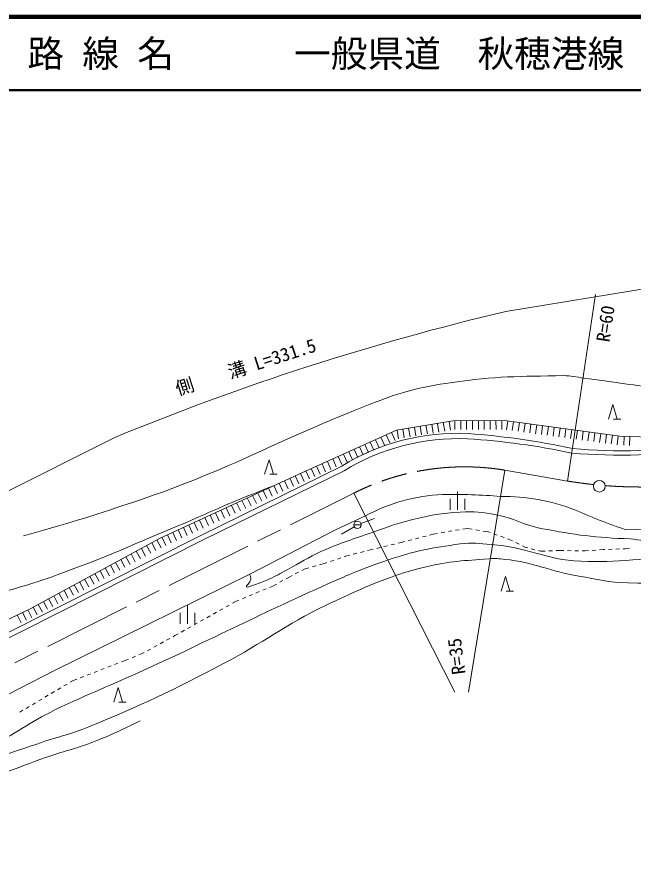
# Model space of a CAD drawing. Units: millimetres, scale not verified. Extents: x 40000 to 680000, y 20000 to 380000.
# Drawn here: x 178966 to 262940, y 264568 to 380000 of the extents above; entities that cross this region are included whole.
import ezdxf
from ezdxf.enums import TextEntityAlignment as Align

# ---------------------------------------------------------------- set-up
doc = ezdxf.new("R2010")
doc.units = ezdxf.units.MM
doc.header["$LTSCALE"] = 1000
doc.linetypes.add('CHAIN', pattern=[18.5, 12, -1.5, 3.5, -1.5])
for name, color, linetype, lineweight in [('M-BGD', 7, 'Continuous', 13), ('M-BMK', 2, 'CHAIN', 13), ('M-BMK-SRVR', 3, 'Continuous', 13), ('M-STR-HTXT', 7, 'Continuous', 13), ('M-TTL', 2, 'Continuous', 140), ('M-TTL-LINE', 7, 'Continuous', 50)]:
    doc.layers.add(name, color=color, linetype=linetype, lineweight=lineweight)
doc.layers.add('M-TTL-TXT', color=7, linetype='Continuous')
doc.styles.add('ＭＳ ゴシック', font='')
doc.styles.get('ＭＳ ゴシック').set_extended_font_data('MS Gothic')

msp = doc.modelspace()

# ---------------------------------------------------------------- linework, layer by layer
at = {"layer": 'M-BGD'}
for p, q in [((259590, 325142), (260190, 327142)), ((260190, 327142), (260790, 325142)), ((235499, 324422), (235699, 323238)), ((236288, 324555), (236488, 323372)), ((237077, 324688), (237277, 323505)), ((237866, 324821), (238066, 323638)), ((238658, 324912), (238661, 323712)), ((239458, 324914), (239461, 323714)), ((240258, 324916), (240261, 323716)), ((241058, 324918), (241061, 323718)), ((241858, 324920), (241861, 323720)), ((242658, 324922), (242661, 323722)), ((243458, 324924), (243461, 323724)), ((244258, 324926), (244261, 323726)), ((245058, 324928), (245061, 323728)), ((245855, 324872), (245693, 323683)), ((246647, 324764), (246485, 323575)), ((247440, 324656), (247278, 323467)), ((248233, 324548), (248071, 323359)), ((249025, 324440), (248863, 323251)), ((260290, 325142), (261290, 325142)), ((230033, 323308), (230525, 322213)), ((230767, 323622), (230966, 322439)), ((231555, 323755), (231755, 322572)), ((232344, 323889), (232544, 322705)), ((233133, 324022), (233333, 322839)), ((233922, 324155), (234122, 322972)), ((234711, 324288), (234911, 323105)), ((249818, 324332), (249656, 323143)), ((250611, 324224), (250449, 323035)), ((251403, 324116), (251241, 322927)), ((252196, 324008), (252034, 322819)), ((252989, 323900), (252827, 322711)), ((253781, 323792), (253619, 322603)), ((254574, 323684), (254412, 322495)), ((255367, 323576), (255205, 322387)), ((256159, 323469), (255998, 322280)), ((256952, 323361), (256790, 322172)), ((257745, 323253), (257583, 322064)), ((227844, 322324), (228335, 321229)), ((228573, 322652), (229065, 321557)), ((229303, 322980), (229795, 321885)), ((258537, 323145), (258376, 321956)), ((259330, 323037), (259168, 321848)), ((260123, 322929), (259961, 321740)), ((260916, 322821), (260754, 321632)), ((261713, 322770), (261673, 321570)), ((262513, 322743), (262473, 321544)), ((224925, 321013), (225416, 319918)), ((225654, 321340), (226146, 320246)), ((226384, 321668), (226876, 320574)), ((227114, 321996), (227606, 320901)), ((222735, 320029), (223227, 318934)), ((223465, 320357), (223957, 319262)), ((224195, 320685), (224687, 319590)), ((212725, 317601), (213325, 319601)), ((213325, 319601), (213925, 317601)), ((219816, 318718), (220308, 317623)), ((220546, 319045), (221038, 317951)), ((221276, 319373), (221768, 318279)), ((222006, 319701), (222497, 318607)), ((213425, 317601), (214425, 317601)), ((217627, 317734), (218119, 316639)), ((218357, 318062), (218849, 316967)), ((219087, 318390), (219579, 317295)), ((214722, 316393), (215226, 315304)), ((215448, 316729), (215952, 315640)), ((216174, 317065), (216678, 315976)), ((216900, 317401), (217404, 316312)), ((212544, 315385), (213047, 314296)), ((213270, 315721), (213773, 314632)), ((213996, 316057), (214500, 314968)), ((239024, 315262), (239024, 312762)), ((209639, 314042), (210143, 312953)), ((210365, 314378), (210869, 313289)), ((211091, 314714), (211595, 313625)), ((211818, 315050), (212321, 313960)), ((238024, 314262), (238024, 312762)), ((240024, 314262), (240024, 312762)), ((207461, 313034), (207965, 311945)), ((208187, 313370), (208691, 312281)), ((208913, 313706), (209417, 312617)), ((204557, 311691), (205061, 310602)), ((205283, 312027), (205787, 310937)), ((206009, 312362), (206513, 311273)), ((206735, 312698), (207239, 311609)), ((202379, 310683), (202882, 309594)), ((203105, 311019), (203608, 309930)), ((203831, 311355), (204335, 310266)), ((224872, 310700), (225872, 310700)), ((225840, 310875), (227713, 311577)), ((200200, 309675), (200704, 308586)), ((200926, 310011), (201430, 308922)), ((201652, 310347), (202156, 309258)), ((224938, 310451), (223202, 309458)), ((235713, 309445), (235207, 309313)), ((236286, 309542), (235713, 309445)), ((237272, 309710), (236779, 309626)), ((238258, 309878), (237765, 309794)), ((239244, 310047), (238751, 309962)), ((240310, 310228), (239737, 310131)), ((241033, 310107), (240310, 310228)), ((242019, 309941), (241526, 310024)), ((243235, 309737), (242512, 309858)), ((243473, 309653), (243235, 309737)), ((244415, 309318), (243944, 309485)), ((197331, 308262), (197904, 307208)), ((198034, 308644), (198607, 307590)), ((198748, 309004), (199252, 307914)), ((199474, 309339), (199978, 308250)), ((231314, 308298), (230933, 308206)), ((231820, 308430), (231314, 308298)), ((232788, 308682), (232304, 308556)), ((233756, 308934), (233272, 308808)), ((234723, 309187), (234239, 309060)), ((245357, 308983), (244886, 309150)), ((246066, 308731), (245828, 308815)), ((246505, 308514), (246066, 308731)), ((247401, 308070), (246953, 308292)), ((195222, 307116), (195795, 306062)), ((195925, 307498), (196498, 306444)), ((196628, 307880), (197201, 306826)), ((226269, 307071), (225784, 306949)), ((227150, 307292), (226754, 307193)), ((227531, 307384), (227150, 307292)), ((228503, 307619), (228017, 307502)), ((229475, 307854), (228989, 307736)), ((230447, 308089), (229961, 307971)), ((248289, 307631), (247849, 307849)), ((248579, 307558), (248289, 307631)), ((249549, 307313), (249064, 307435)), ((250324, 307117), (250033, 307190)), ((250943, 307138), (250324, 307117)), ((251943, 307172), (251443, 307155)), ((253062, 307210), (252442, 307189)), ((253490, 307203), (253062, 307210)), ((254490, 307185), (253990, 307194)), ((255490, 307168), (254990, 307177)), ((256419, 307152), (255990, 307159)), ((256888, 307188), (256419, 307152)), ((257885, 307264), (257386, 307226)), ((258852, 307339), (258383, 307303)), ((259112, 307349), (258852, 307339)), ((260111, 307388), (259612, 307368)), ((261111, 307426), (260611, 307407)), ((261870, 307456), (261610, 307446)), ((262447, 307541), (261870, 307456)), ((193114, 305970), (193687, 304916)), ((193817, 306352), (194390, 305298)), ((194519, 306734), (195093, 305680)), ((223111, 306209), (222637, 306050)), ((223933, 306485), (223585, 306368)), ((224329, 306584), (223933, 306485)), ((225299, 306828), (224814, 306706)), ((191005, 304824), (191578, 303770)), ((191708, 305206), (192281, 304152)), ((192411, 305588), (192984, 304534)), ((218767, 304850), (218107, 304660)), ((219728, 305127), (219247, 304988)), ((220868, 305455), (220208, 305265)), ((221215, 305572), (220868, 305455)), ((222163, 305891), (221689, 305731)), ((188896, 303678), (189469, 302623)), ((189599, 304060), (190172, 303005)), ((190302, 304442), (190875, 303388)), ((216142, 303630), (215652, 303361)), ((216460, 303797), (216142, 303630)), ((217346, 304261), (216903, 304029)), ((218107, 304660), (217789, 304493)), ((244942, 301650), (245542, 303650)), ((245542, 303650), (246142, 301650)), ((186788, 302532), (187361, 301477)), ((187491, 302914), (188064, 301859)), ((188194, 303296), (188767, 302241)), ((214338, 302637), (213849, 302367)), ((215214, 303119), (214776, 302878)), ((184679, 301385), (185252, 300331)), ((185382, 301768), (185955, 300713)), ((186085, 302150), (186658, 301095)), ((211997, 301596), (211535, 301404)), ((212920, 301981), (212458, 301789)), ((213849, 302367), (213382, 302173)), ((245642, 301650), (246642, 301650)), ((182571, 300239), (183144, 299185)), ((183273, 300621), (183846, 299567)), ((183976, 301003), (184549, 299949)), ((208760, 300250), (208333, 300009)), ((209227, 300444), (208760, 300250)), ((210150, 300828), (209689, 300636)), ((211073, 301212), (210612, 301020)), ((180452, 299113), (180974, 298032)), ((181165, 299475), (181738, 298421)), ((181868, 299857), (182441, 298803)), ((202191, 299715), (202191, 297215)), ((207026, 299272), (206590, 299027)), ((207897, 299763), (207462, 299518)), ((179011, 298417), (179533, 297336)), ((179732, 298765), (180253, 297684)), ((201191, 298715), (201191, 297215)), ((203191, 298715), (203191, 297215)), ((205284, 298290), (204848, 298044)), ((206155, 298781), (205719, 298536)), ((202670, 296817), (202235, 296571)), ((203542, 297308), (203106, 297062)), ((204413, 297799), (203977, 297553)), ((200501, 295594), (200245, 295453)), ((200928, 295835), (200501, 295594)), ((201799, 296326), (201364, 296080)), ((198930, 294732), (198492, 294491)), ((199807, 295213), (199368, 294972)), ((196300, 293289), (196044, 293149)), ((197176, 293770), (196738, 293530)), ((198053, 294251), (197615, 294011)), ((193728, 292213), (193204, 292012)), ((194190, 292400), (193728, 292213)), ((195117, 292774), (194654, 292587)), ((196044, 293149), (195581, 292962)), ((190871, 291114), (190405, 290934)), ((191804, 291473), (191338, 291293)), ((192738, 291832), (192271, 291652)), ((188071, 290036), (187605, 289856)), ((189005, 290395), (188538, 290216)), ((189938, 290754), (189471, 290575)), ((185796, 288988), (185366, 288733)), ((186615, 289475), (186226, 289244)), ((187138, 289677), (186615, 289475)), ((183218, 287455), (182788, 287199)), ((184077, 287966), (183648, 287710)), ((184937, 288477), (184507, 288222)), ((192154, 286529), (192754, 288529)), ((192754, 288529), (193354, 286529)), ((181499, 286432), (181069, 286177)), ((182358, 286944), (181929, 286688)), ((192854, 286529), (193854, 286529)), ((179780, 285410), (179350, 285154)), ((180639, 285921), (180210, 285666))]:
    msp.add_line(p, q, dxfattribs=at)
for points in [[(127007, 271971), (132973, 275655), (144203, 280516), (163891, 291115), (180860, 299310), (198390, 308838), (217394, 317629), (230712, 323613), (238398, 324911), (245435, 324929), (261157, 322788), (268018, 322560), (274546, 324069), (282758, 324525), (289935, 325912)], [(134095, 274127), (164456, 289322), (204131, 309323), (223246, 318728)], [(134349, 273578), (164755, 288725), (204428, 308726), (223559, 318094)], [(136755, 266725), (150688, 273668), (171303, 284290), (184165, 290906), (196799, 297118), (210820, 304049), (222296, 309980), (226464, 311928)], [(261959, 310043), (269434, 310277)]]:
    msp.add_lwpolyline(points, dxfattribs=at)
msp.add_circle((225372, 310700), 500, dxfattribs=at)
for centre, radius, start, end in [((238977, 293271), 29926, 87.16303, 121.71459), ((239202, 292404), 30078, 87.73962, 121.33856), ((233895, 222904), 99766, 78.03207, 86.26796), ((233008, 220421), 103009, 77.85675, 85.85209), ((261249, 398893), 78674, 265.13902, 278.45138), ((261363, 393662), 72844, 264.7334, 278.95356), ((238069, 290468), 24397, 92.56924, 118.40326), ((238553, 242605), 72252, 84.98017, 91.25149), ((245349, 288272), 26313, 68.50781, 91.02999), ((286662, 383845), 77826, 245.98526, 251.49363)]:
    msp.add_arc(centre, radius, start, end, dxfattribs=at)
for points, knots in [([(179858, 309217), (187338, 311275), (189453, 312004), (195522, 314043), (208184, 318297), (214646, 322341), (227102, 327166), (229092, 327937), (230210, 328377), (232267, 328944), (234574, 329580), (235910, 329785), (238278, 330130), (244147, 330984), (247504, 330970), (253434, 331061), (254533, 331078), (255136, 330856), (256228, 330722), (262217, 329989), (265539, 329279), (271552, 328775), (272543, 328692), (273098, 328603), (274092, 328606), (275780, 328610), (276731, 328602), (278410, 328775), (280011, 328940), (280926, 329015), (282474, 329452), (283421, 329720), (283933, 329932), (284845, 330299), (288162, 331632), (289214, 332733), (292560, 335220)], [0, 0, 0, 0, 1, 1, 1, 2, 2, 2, 3, 3, 3, 4, 4, 4, 5, 5, 5, 6, 6, 6, 7, 7, 7, 8, 8, 8, 9, 9, 9, 10, 10, 10, 11, 11, 11, 12, 12, 12, 12]), ([(155220, 296517), (160999, 297818), (162447, 298144), (167078, 299192), (170053, 299866), (171744, 300141), (174694, 300920), (178537, 301934), (180691, 302535), (184430, 303883), (191282, 306353), (194985, 308096), (201702, 310910), (204708, 312169), (206349, 312974), (209364, 314210), (211197, 314961), (211789, 315202), (214074, 316093)], [0, 0, 0, 0, 1, 1, 1, 2, 2, 2, 3, 3, 3, 4, 4, 4, 5, 5, 5, 6, 6, 6, 6]), ([(150688, 273668), (151147, 273002), (151268, 272808), (151687, 272293), (151904, 272027), (151939, 271754), (152257, 271625), (152854, 271383), (153283, 271627), (153892, 271835), (155347, 272333), (155960, 273058), (157337, 273742), (157805, 273974), (158116, 273986), (158607, 274165), (163189, 275835), (165727, 276850), (170291, 278568), (172142, 279264), (173247, 279495), (175032, 280346), (178754, 282119), (180528, 283711), (184242, 285500), (188918, 287752), (191652, 288763), (196368, 290929), (206949, 295789), (212711, 298874), (223377, 303544), (225746, 304581), (227110, 305082), (229558, 305915), (233279, 307181), (235487, 307558), (239379, 308116), (241016, 308351), (241963, 308153), (243612, 308032), (248444, 307676), (250963, 305945), (255804, 305746), (258581, 305631), (260144, 305722), (262916, 305915), (267720, 306249), (270390, 306693), (275188, 307106), (278624, 307402), (280570, 307319), (283998, 307693), (289480, 308291), (292618, 308391), (297968, 309725), (303613, 311132), (305717, 312105), (311938, 314890)], [0, 0, 0, 0, 1, 1, 1, 2, 2, 2, 3, 3, 3, 4, 4, 4, 5, 5, 5, 6, 6, 6, 7, 7, 7, 8, 8, 8, 9, 9, 9, 10, 10, 10, 11, 11, 11, 12, 12, 12, 13, 13, 13, 14, 14, 14, 15, 15, 15, 16, 16, 16, 17, 17, 17, 18, 18, 18, 19, 19, 19, 19]), ([(210677, 303968), (210802, 303721), (210844, 303563), (210846, 303290), (210850, 302819), (210067, 302353), (210250, 302242), (210419, 302139), (210915, 302399), (211331, 302533), (212116, 302786), (212543, 302967), (213302, 303290), (214302, 303717), (214813, 304061), (215776, 304566), (217631, 305537), (218587, 306247), (220498, 307100), (223174, 308294), (224760, 308758), (227526, 309725), (229589, 310446), (230739, 310889), (232860, 311418), (235360, 312042), (236806, 312286), (239379, 312434), (241298, 312545), (242402, 312462), (244290, 312096), (246734, 311621), (247941, 310707), (250386, 310233), (255093, 309320), (257785, 308964), (262578, 308794), (263901, 308747), (264913, 308158), (265964, 308963), (266449, 309334), (266702, 309605), (266980, 310148)], [0, 0, 0, 0, 1, 1, 1, 2, 2, 2, 3, 3, 3, 4, 4, 4, 5, 5, 5, 6, 6, 6, 7, 7, 7, 8, 8, 8, 9, 9, 9, 10, 10, 10, 11, 11, 11, 12, 12, 12, 13, 13, 13, 14, 14, 14, 14]), ([(101711, 263074), (101907, 262575), (102018, 262316), (102388, 261973), (102790, 261601), (103128, 261514), (103658, 261380), (106089, 260767), (107536, 260863), (110033, 260640), (111047, 260549), (111732, 260923), (112633, 260449), (113440, 260024), (113562, 259339), (114326, 258840), (115115, 258326), (115691, 258272), (116612, 258078), (118844, 257610), (120154, 257750), (122427, 257569), (124751, 257384), (126053, 257019), (128381, 257147), (129722, 257221), (130464, 257416), (131768, 257740), (133158, 258085), (133930, 258342), (135239, 258925), (139863, 260985), (142230, 262608), (146584, 265190), (150356, 267427), (152282, 268986), (156067, 271202), (157331, 271942), (158035, 272374), (159369, 272980), (160929, 273688), (161878, 273901), (163492, 274475), (166441, 275524), (168098, 276097), (171053, 277128), (175453, 278664), (177913, 279537), (182324, 281039), (184823, 281890), (186308, 282132), (188748, 283140), (196078, 286166), (200098, 288094), (207121, 291776), (212683, 294692), (215425, 297027), (221091, 299734), (224727, 301472), (226781, 302437), (230574, 303798), (232160, 304368), (233085, 304586), (234722, 304984), (237995, 305778), (239917, 305808), (243274, 306084), (244131, 306155), (244618, 306082), (245475, 306000), (249492, 305615), (251566, 304355), (255550, 303714), (258155, 303295), (259602, 302848), (262239, 302782), (269586, 302598), (273726, 302861), (281035, 303629), (285951, 304146), (288686, 304616), (293566, 305407), (298734, 306245), (301549, 307357), (306774, 307693), (309254, 307853), (310642, 307415), (313124, 307270), (316345, 307081), (318149, 306965), (321372, 306817), (322945, 306745), (323833, 306825), (325400, 306677), (326069, 306614), (326501, 306752), (327106, 306459), (327525, 306257), (327712, 306111), (328066, 305754)], [0, 0, 0, 0, 1, 1, 1, 2, 2, 2, 3, 3, 3, 4, 4, 4, 5, 5, 5, 6, 6, 6, 7, 7, 7, 8, 8, 8, 9, 9, 9, 10, 10, 10, 11, 11, 11, 12, 12, 12, 13, 13, 13, 14, 14, 14, 15, 15, 15, 16, 16, 16, 17, 17, 17, 18, 18, 18, 19, 19, 19, 20, 20, 20, 21, 21, 21, 22, 22, 22, 23, 23, 23, 24, 24, 24, 25, 25, 25, 26, 26, 26, 27, 27, 27, 28, 28, 28, 29, 29, 29, 30, 30, 30, 31, 31, 31, 32, 32, 32, 33, 33, 33, 33]), ([(147600, 260195), (150963, 263160), (151978, 264156), (155136, 266206), (157372, 267659), (158714, 268330), (161062, 269593), (162990, 270630), (164079, 271196), (166058, 272133), (168413, 273248), (169748, 273840), (172154, 274842), (176292, 276566), (178652, 277435), (182869, 278955), (185307, 279834), (186752, 280097), (189172, 281023), (191812, 282033), (192708, 282484), (195776, 283986)], [0, 0, 0, 0, 1, 1, 1, 2, 2, 2, 3, 3, 3, 4, 4, 4, 5, 5, 5, 6, 6, 6, 7, 7, 7, 7])]:
    msp.add_open_spline(points, degree=3, knots=knots, dxfattribs=at)
at = {"layer": 'M-BMK'}
for p, q in [((245460, 318168), (254008, 316686)), ((166617, 285846), (224890, 315039))]:
    msp.add_line(p, q, dxfattribs=at)
for centre, radius, start, end in [((239964, 285123), 33500, 80.55685, 116.74158), ((263951, 376953), 61081, 260.63171, 264.01263), ((263951, 376953), 61081, 265.48533, 279.08761)]:
    msp.add_arc(centre, radius, start, end, dxfattribs=at)
at = {"layer": 'M-BMK-SRVR'}
for p, q in [((254008, 316686), (257841, 342140)), ((245460, 318168), (240524, 287880)), ((224890, 315039), (238629, 287880))]:
    msp.add_line(p, q, dxfattribs=at)
msp.add_circle((258347, 315979), 800, dxfattribs=at)
at = {"layer": 'M-STR-HTXT'}
for p, q in [((245594, 339806), (314688, 351117)), ((156446, 304659), (192295, 322618))]:
    msp.add_line(p, q, dxfattribs=at)
msp.add_arc((324333, 4402), 344522, 103.21158, 112.53533, dxfattribs=at)
at = {"layer": 'M-TTL'}
msp.add_line((680000, 380000), (40000, 380000), dxfattribs=at)
at = {"layer": 'M-TTL-LINE'}
msp.add_line((40000, 370000), (680000, 370000), dxfattribs=at)

# ---------------------------------------------------------------- texts
at = {"layer": 'M-BMK-SRVR', "style": 'ＭＳ ゴシック'}
for s, rotation, p in [('R=60', 81.584, (258815, 335691)), ('R=35', 97.397, (239196, 290292))]:
    msp.add_text(s, height=1833, rotation=rotation, dxfattribs=at).set_placement(p, align=Align.MIDDLE_LEFT)
at = {"layer": 'M-STR-HTXT', "style": 'ＭＳ ゴシック'}
msp.add_text('側\u3000\u3000溝 L=331.5', height=1833, rotation=17.78, dxfattribs=at).set_placement((210594, 330855), align=Align.BOTTOM_CENTER)
at = {"layer": 'M-TTL-TXT', "style": 'ＭＳ ゴシック'}
for s, p in [('路 線 名', (180380, 375000)), ('一般県道\u3000秋穂港線', (216734, 375000))]:
    msp.add_text(s, height=3666, dxfattribs=at).set_placement(p, align=Align.MIDDLE_LEFT)

doc.saveas('drawing.dxf')
